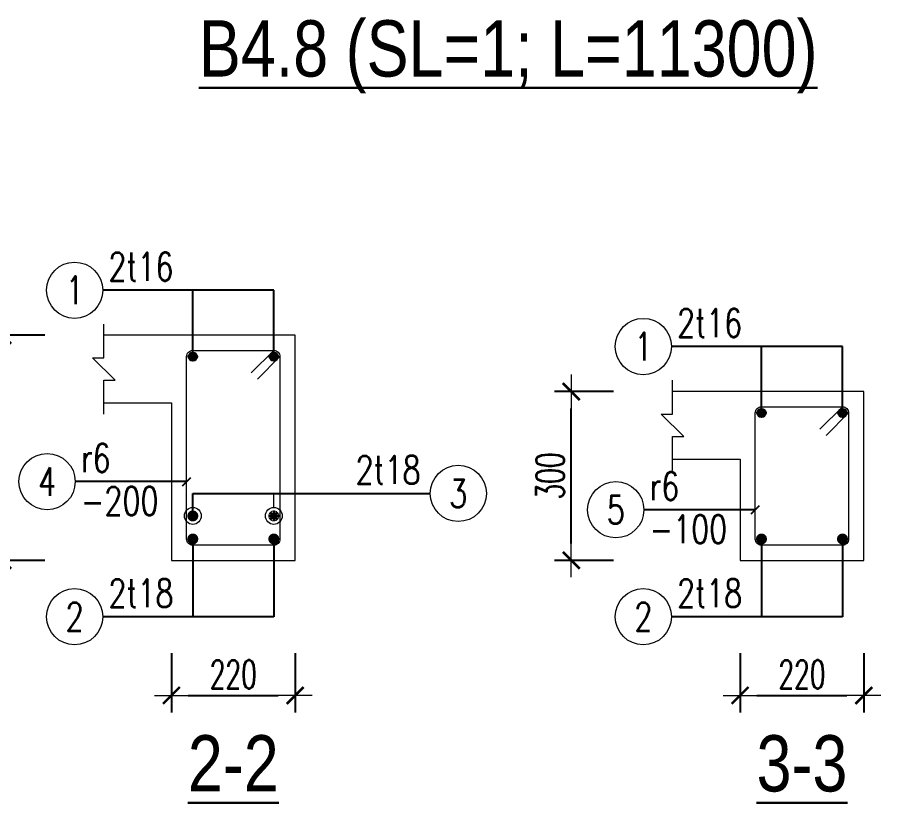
# Model space of a CAD drawing. Header units: millimetres. Extents: x -529861 to -223882, y -171969 to 61504.
# Drawn here: x -377964 to -374894, y -95928 to -93136 of the extents above; entities that cross this region are included whole.
import ezdxf
from ezdxf.enums import TextEntityAlignment as Align

# ---------------------------------------------------------------- set-up
doc = ezdxf.new("R2010")
doc.units = ezdxf.units.MM
doc.header["$LTSCALE"] = 5000
doc.layers.get('Defpoints').update_dxf_attribs({"color": 143})
for name, color, linetype, lineweight in [('kata_dim', 8, 'Continuous', 15), ('kata_net manh', 8, 'Continuous', 5), ('kata_net thay', 4, 'Continuous', 20), ('kata_text', 7, 'Continuous', 30), ('kata_thep chu', 1, 'Continuous', 35), ('kata_thep dai', 220, 'Continuous', 20)]:
    doc.layers.add(name, color=color, linetype=linetype, lineweight=lineweight)
doc.styles.add('kata_text', font='arial.ttf', dxfattribs={"width": 0.8})
doc.styles.add('vnsimpli', font='vnsimli.shx', dxfattribs={"width": 0.65})
doc.dimstyles.new('kata_dim_20', dxfattribs={"dimscale": 20, "dimtxt": 2.5, "dimasz": 1.5, "dimexe": 1.5, "dimexo": 2.5, "dimtad": 1, "dimdec": 0, "dimzin": 0, "dimdsep": 46, "dimtxsty": 'vnsimpli', "dimblk": 'kata_block_ArchTick', "dimcen": 0.09, "dimdle": 1.2, "dimclrd": 8, "dimclre": 8, "dimclrt": 3, "dimadec": 0, "dimazin": 0, "dimtfac": 1, "dimtdec": 0, "dimtix": 1, "dimtofl": 0, "dimtmove": 0, "dimatfit": 3, "dimfxl": 3.75, "dimfxlon": 1, "dimtolj": 1, "dimtzin": 0, "dimarcsym": 0})
doc.dimstyles.new('kata_dim_40', dxfattribs={"dimscale": 40, "dimtxt": 2.5, "dimasz": 1.5, "dimexe": 1.5, "dimexo": 2.5, "dimtad": 1, "dimdec": 0, "dimzin": 0, "dimdsep": 46, "dimtxsty": 'vnsimpli', "dimblk": 'kata_block_ArchTick', "dimcen": 0.09, "dimdle": 1.2, "dimclrd": 8, "dimclre": 8, "dimclrt": 3, "dimadec": 0, "dimazin": 0, "dimtfac": 1, "dimtdec": 0, "dimtix": 1, "dimtofl": 0, "dimtmove": 0, "dimatfit": 3, "dimfxl": 3.75, "dimfxlon": 1, "dimtolj": 1, "dimtzin": 0, "dimarcsym": 0})

# ---------------------------------------------------------------- blocks, each defined once
blk = doc.blocks.new('kata_block_TD')
at = {"color": 6, "linetype": 'ByBlock', "lineweight": -2, "style": 'kata_text', "width": 0.8}
blk.add_attdef('SECTDET2', text='', height=5, dxfattribs=at).set_placement((0, 7.971), align=Align.CENTER)
at = {"color": 0, "linetype": 'ByBlock', "lineweight": -2, "style": 'kata_text', "width": 0.8}
blk.add_attdef('SECTDET1', text='', height=5, dxfattribs=at).set_placement((0, 1.471), align=Align.CENTER)
blk = doc.blocks.new('kata_block_ArchTick')
at = {"color": 8}
blk.add_line((1, 0), (-1, 0), dxfattribs=at)
at = {"color": 8, "const_width": 0.15}
blk.add_lwpolyline([(-0.5, -0.5), (0.5, 0.5)], dxfattribs=at)
blk = doc.blocks.new('*D784')
at = {"layer": 'Defpoints', "color": 0, "linetype": 'ByBlock', "ltscale": 1500, "transparency": 16777216}
for p in [(-377415.6, -95066.3), (-376975.6, -95066.3), (-376975.6, -95546.3)]:
    blk.add_point(p, dxfattribs=at)
at = {"layer": 'kata_dim', "color": 8, "linetype": 'ByBlock', "lineweight": -2, "ltscale": 1500, "transparency": 16777216}
for p, q in [((-377415.6, -95396.3), (-377415.6, -95606.3)), ((-376975.6, -95396.3), (-376975.6, -95606.3)), ((-377355.6, -95546.3), (-377035.6, -95546.3))]:
    blk.add_line(p, q, dxfattribs=at)
at = {"layer": 'kata_dim', "color": 8, "linetype": 'ByBlock', "lineweight": -2, "ltscale": 1500, "transparency": 16777216, "xscale": 60, "yscale": 60, "zscale": 60, "rotation": 180}
blk.add_blockref('kata_block_ArchTick', (-377415.6, -95546.3), dxfattribs=at)
at = {"layer": 'kata_dim', "color": 8, "linetype": 'ByBlock', "lineweight": -2, "ltscale": 1500, "transparency": 16777216, "xscale": 60, "yscale": 60, "zscale": 60}
blk.add_blockref('kata_block_ArchTick', (-376975.6, -95546.3), dxfattribs=at)
at = {"layer": 'kata_dim', "color": 3, "linetype": 'ByBlock', "ltscale": 1500, "transparency": 16777216, "insert": (-377195.6, -95471.3), "char_height": 100, "attachment_point": 5, "style": 'vnsimpli'}
blk.add_mtext('\\A1;220', dxfattribs=at)
blk = doc.blocks.new('*D785')
at = {"layer": 'Defpoints', "color": 0, "linetype": 'ByBlock', "ltscale": 1500, "transparency": 16777216}
for p in [(-378015.6, -94266.3), (-377415.6, -94266.3), (-377415.6, -95066.3)]:
    blk.add_point(p, dxfattribs=at)
at = {"layer": 'kata_dim', "color": 8, "linetype": 'ByBlock', "lineweight": -2, "ltscale": 1500, "transparency": 16777216}
for p, q in [((-377865.6, -94266.3), (-378075.6, -94266.3)), ((-378015.6, -95006.3), (-378015.6, -94326.3)), ((-377865.6, -95066.3), (-378075.6, -95066.3))]:
    blk.add_line(p, q, dxfattribs=at)
at = {"layer": 'kata_dim', "color": 8, "linetype": 'ByBlock', "lineweight": -2, "ltscale": 1500, "transparency": 16777216, "xscale": 60, "yscale": 60, "zscale": 60}
for p, rotation in [((-378015.6, -94266.3), 90), ((-378015.6, -95066.3), 270)]:
    blk.add_blockref('kata_block_ArchTick', p, dxfattribs=dict(at, rotation=rotation))
at = {"layer": 'kata_dim', "color": 3, "linetype": 'ByBlock', "ltscale": 1500, "transparency": 16777216, "insert": (-378090.6, -94666.3), "char_height": 100, "attachment_point": 5, "rotation": 90, "style": 'vnsimpli'}
blk.add_mtext('\\A1;400', dxfattribs=at)
blk = doc.blocks.new('kata_block_THEP')
at = {"layer": 'kata_thep chu', "color": 0}
for p, q in [((-0.5, 0), (0.5, 0)), ((-0.354, 0.354), (0.354, -0.354)), ((0.354, 0.354), (-0.354, -0.354)), ((0, 0.5), (0, -0.5))]:
    blk.add_line(p, q, dxfattribs=at)
at = {"layer": 'kata_thep chu', "color": 0, "const_width": 0.0833}
blk.add_lwpolyline([(-0.5, 0, 1), (0.5, 0, 1), (-0.5, 0, 1)], format="xyb", dxfattribs=at)
blk = doc.blocks.new('*U68')
blk.add_circle((-2.5, 0), 2.5)
at = {"layer": 'kata_text', "color": 3, "style": 'vnsimpli', "width": 0.75}
blk.add_attdef('DK1', (0.5, 0.846), '', height=2.5, dxfattribs=at)
at = {"layer": 'kata_text', "color": 7, "style": 'vnsimpli', "width": 0.75}
blk.add_attdef('SH2', text='', height=2.5, dxfattribs=at).set_placement((-2.5, 0), align=Align.MIDDLE)
blk = doc.blocks.new('*U54')
blk.add_circle((2.5, 0), 2.5)
at = {"layer": 'kata_text', "color": 3, "style": 'vnsimpli', "width": 0.75}
blk.add_attdef('DK2', text='', height=2.5, dxfattribs=at).set_placement((-0.85, 0.846), align=Align.RIGHT)
at = {"layer": 'kata_text', "color": 7, "style": 'vnsimpli', "width": 0.75}
blk.add_attdef('SH3', text='', height=2.5, dxfattribs=at).set_placement((2.5, 0), align=Align.MIDDLE)
blk = doc.blocks.new('*U70')
blk.add_circle((-2.5, 0), 2.5)
at = {"layer": 'kata_text', "color": 3, "style": 'vnsimpli', "width": 0.75}
for tag, p in [('DK1', (0.5, 0.846)), ('KC1', (0.5, -2.973))]:
    blk.add_attdef(tag, p, '', height=2.5, dxfattribs=at)
at = {"layer": 'kata_text', "color": 7, "style": 'vnsimpli', "width": 0.75}
blk.add_attdef('SH2', text='', height=2.5, dxfattribs=at).set_placement((-2.5, 0), align=Align.MIDDLE)
blk = doc.blocks.new('*D786')
at = {"layer": 'Defpoints', "color": 0, "linetype": 'ByBlock', "ltscale": 1500, "transparency": 16777216}
for p in [(-375393.9, -95066.3), (-374953.9, -95066.3), (-374953.9, -95546.3)]:
    blk.add_point(p, dxfattribs=at)
at = {"layer": 'kata_dim', "color": 8, "linetype": 'ByBlock', "lineweight": -2, "ltscale": 1500, "transparency": 16777216}
for p, q in [((-375393.9, -95396.3), (-375393.9, -95606.3)), ((-374953.9, -95396.3), (-374953.9, -95606.3)), ((-375333.9, -95546.3), (-375013.9, -95546.3))]:
    blk.add_line(p, q, dxfattribs=at)
at = {"layer": 'kata_dim', "color": 8, "linetype": 'ByBlock', "lineweight": -2, "ltscale": 1500, "transparency": 16777216, "xscale": 60, "yscale": 60, "zscale": 60, "rotation": 180}
blk.add_blockref('kata_block_ArchTick', (-375393.9, -95546.3), dxfattribs=at)
at = {"layer": 'kata_dim', "color": 8, "linetype": 'ByBlock', "lineweight": -2, "ltscale": 1500, "transparency": 16777216, "xscale": 60, "yscale": 60, "zscale": 60}
blk.add_blockref('kata_block_ArchTick', (-374953.9, -95546.3), dxfattribs=at)
at = {"layer": 'kata_dim', "color": 3, "linetype": 'ByBlock', "ltscale": 1500, "transparency": 16777216, "insert": (-375173.9, -95471.3), "char_height": 100, "attachment_point": 5, "style": 'vnsimpli'}
blk.add_mtext('\\A1;220', dxfattribs=at)
blk = doc.blocks.new('*D787')
at = {"layer": 'Defpoints', "color": 0, "linetype": 'ByBlock', "ltscale": 1500, "transparency": 16777216}
for p in [(-375993.9, -94466.3), (-375393.9, -94466.3), (-375393.9, -95066.3)]:
    blk.add_point(p, dxfattribs=at)
at = {"layer": 'kata_dim', "color": 8, "linetype": 'ByBlock', "lineweight": -2, "ltscale": 1500, "transparency": 16777216}
for p, q in [((-375843.9, -94466.3), (-376053.9, -94466.3)), ((-375993.9, -95006.3), (-375993.9, -94526.3)), ((-375843.9, -95066.3), (-376053.9, -95066.3))]:
    blk.add_line(p, q, dxfattribs=at)
at = {"layer": 'kata_dim', "color": 8, "linetype": 'ByBlock', "lineweight": -2, "ltscale": 1500, "transparency": 16777216, "xscale": 60, "yscale": 60, "zscale": 60}
for p, rotation in [((-375993.9, -94466.3), 90), ((-375993.9, -95066.3), 270)]:
    blk.add_blockref('kata_block_ArchTick', p, dxfattribs=dict(at, rotation=rotation))
at = {"layer": 'kata_dim', "color": 3, "linetype": 'ByBlock', "ltscale": 1500, "transparency": 16777216, "insert": (-376068.9, -94766.3), "char_height": 100, "attachment_point": 5, "rotation": 90, "style": 'vnsimpli'}
blk.add_mtext('\\A1;300', dxfattribs=at)

msp = doc.modelspace()

# ---------------------------------------------------------------- linework, layer by layer
at = {"layer": 'kata_dim', "linetype": 'ByBlock', "ltscale": 1500}
for points in [[(-377655.58, -94546.34), (-377655.58, -94426.34), (-377615.58, -94426.34), (-377695.58, -94346.34), (-377655.58, -94346.34), (-377655.58, -94226.34)], [(-375633.86, -94746.34), (-375633.86, -94626.34), (-375593.86, -94626.34), (-375673.86, -94546.34), (-375633.86, -94546.34), (-375633.86, -94426.34)]]:
    msp.add_lwpolyline(points, dxfattribs=at)
at = {"layer": 'kata_net manh', "linetype": 'ByBlock', "ltscale": 1500}
msp.add_line((-377051.58, -94878.34), (-377051.58, -94828.34), dxfattribs=at)
for centre in [(-377339.58, -94908.34), (-377051.58, -94908.34)]:
    msp.add_circle(centre, 30, dxfattribs=at)
at = {"layer": 'kata_net thay', "linetype": 'ByBlock', "ltscale": 1500}
for points in [[(-377655.58, -94506.34), (-377415.58, -94506.34), (-377415.58, -95066.34), (-376975.58, -95066.34), (-376975.58, -94266.34), (-377415.58, -94266.34), (-377415.58, -94266.34), (-377655.58, -94266.34)], [(-375633.86, -94706.34), (-375393.86, -94706.34), (-375393.86, -95066.34), (-374953.86, -95066.34), (-374953.86, -94466.34), (-375393.86, -94466.34), (-375393.86, -94466.34), (-375633.86, -94466.34)]]:
    msp.add_lwpolyline(points, dxfattribs=at)
at = {"layer": 'kata_thep dai', "linetype": 'ByBlock', "ltscale": 1500}
for points in [[(-377131.58, -94400.34), (-377051.58, -94320.34, -0.4142136), (-377029.58, -94342.34), (-377029.58, -94990.34, -0.4142136), (-377051.58, -95012.34), (-377339.58, -95012.34, -0.4142136), (-377361.58, -94990.34), (-377361.58, -94342.34, -0.4142136), (-377339.58, -94320.34), (-377051.58, -94320.34, -0.4142136), (-377029.58, -94342.34), (-377109.58, -94422.34)], [(-375109.86, -94600.34), (-375029.86, -94520.34, -0.4142136), (-375007.86, -94542.34), (-375007.86, -94990.34, -0.4142136), (-375029.86, -95012.34), (-375317.86, -95012.34, -0.4142136), (-375339.86, -94990.34), (-375339.86, -94542.34, -0.4142136), (-375317.86, -94520.34), (-375029.86, -94520.34, -0.4142136), (-375007.86, -94542.34), (-375087.86, -94622.34)]]:
    msp.add_lwpolyline(points, format="xyb", dxfattribs=at)

# ---------------------------------------------------------------- block references
at = {"layer": 'kata_net manh', "linetype": 'ByBlock', "ltscale": 1500, "xscale": 40, "yscale": 40, "zscale": 40}
for name, p, values in [('*U68', (-377659.58, -94106.34), {'SH2': '1', 'DK1': '2t16'}), ('*U68', (-375637.86, -94306.34), {'SH2': '1', 'DK1': '2t16'}), ('*U70', (-377757.58, -94786.34), {'SH2': '4', 'DK1': 'r6', 'KC1': '-200'}), ('*U54', (-376495.58, -94828.34), {'SH3': '3', 'DK2': '2t18'}), ('*U70', (-375735.86, -94886.34), {'SH2': '5', 'DK1': 'r6', 'KC1': '-100'}), ('*U68', (-377659.58, -95266.34), {'SH2': '2', 'DK1': '2t18'}), ('*U68', (-375637.86, -95266.34), {'SH2': '2', 'DK1': '2t18'})]:
    msp.add_blockref(name, p, dxfattribs=at).add_auto_attribs(values)
at = {"layer": 'kata_text', "linetype": 'ByBlock', "ltscale": 1500}
ref = msp.add_blockref('kata_block_TD', (-376218.28, -93405.72), dxfattribs=dict(at, xscale=40, yscale=40, zscale=40))
ref.add_attrib('SECTDET1', '%%uB4.8 (SL=1; L=11300)', dxfattribs={"layer": '0', "color": 0, "linetype": 'ByBlock', "lineweight": -2, "height": 200, "style": 'kata_text', "width": 0.8}).set_placement((-376218.28, -93346.9), align=Align.CENTER)
ref = msp.add_blockref('kata_block_TD', (-377195.58, -95946.34), dxfattribs=dict(at, xscale=40, yscale=40, zscale=40))
ref.add_attrib('SECTDET1', '%%u2-2', dxfattribs={"layer": '0', "color": 0, "linetype": 'ByBlock', "lineweight": -2, "height": 200, "style": 'kata_text', "width": 0.8}).set_placement((-377195.58, -95887.51), align=Align.CENTER)
ref = msp.add_blockref('kata_block_TD', (-375173.86, -95946.34), dxfattribs=dict(at, xscale=40, yscale=40, zscale=40))
ref.add_attrib('SECTDET1', '%%u3-3', dxfattribs={"layer": '0', "color": 0, "linetype": 'ByBlock', "lineweight": -2, "height": 200, "style": 'kata_text', "width": 0.8}).set_placement((-375173.86, -95887.51), align=Align.CENTER)
at = {"layer": 'kata_thep chu', "linetype": 'ByBlock', "ltscale": 1500}
for p, xscale, yscale, zscale in [((-377339.58, -94342.34), 32, 32, 32), ((-377051.58, -94342.34), 32, 32, 32), ((-375317.86, -94542.34), 32, 32, 32), ((-375029.86, -94542.34), 32, 32, 32), ((-377339.58, -94908.34), 36, 36, 36), ((-377051.58, -94908.34), 36, 36, 36), ((-377339.58, -94990.34), 36, 36, 36), ((-377051.58, -94990.34), 36, 36, 36), ((-375317.86, -94990.34), 36, 36, 36), ((-375029.86, -94990.34), 36, 36, 36)]:
    msp.add_blockref('kata_block_THEP', p, dxfattribs=dict(at, xscale=xscale, yscale=yscale, zscale=zscale))

# ---------------------------------------------------------------- dimensions: what is measured, and where the dimension line sits
at = {"layer": 'kata_dim', "linetype": 'ByBlock', "ltscale": 1500}
for base, p1, p2, picture, middle in [((-378015.58, -94266.34), (-377415.58, -95066.34), (-377415.58, -94266.34), '*D785', (-378090.58, -94666.34)), ((-375993.86, -94466.34), (-375393.86, -95066.34), (-375393.86, -94466.34), '*D787', (-376068.86, -94766.34))]:
    dim = msp.add_linear_dim(base=base, p1=p1, p2=p2, angle=270, dimstyle='kata_dim_40', override={"dimlfac": 0.5}, dxfattribs=at)
    dim.commit()
    dim.dimension.update_dxf_attribs({"geometry": picture, "text_midpoint": middle})
for base, p1, p2, picture, middle in [((-376975.58, -95546.34), (-377415.58, -95066.34), (-376975.58, -95066.34), '*D784', (-377195.58, -95471.34)), ((-374953.86, -95546.34), (-375393.86, -95066.34), (-374953.86, -95066.34), '*D786', (-375173.86, -95471.34))]:
    dim = msp.add_linear_dim(base=base, p1=p1, p2=p2, dimstyle='kata_dim_40', override={"dimlfac": 0.5}, dxfattribs=at)
    dim.commit()
    dim.dimension.update_dxf_attribs({"geometry": picture, "text_midpoint": middle})

# ---------------------------------------------------------------- leaders
at = {"layer": 'kata_net manh', "linetype": 'ByBlock', "ltscale": 1500}
for points, override in [([(-377339.58, -94342.34), (-377339.58, -94106.34), (-377659.58, -94106.34)], {"dimldrblk": 'DotBlank'}), ([(-377051.58, -94342.34), (-377051.58, -94106.34), (-377659.58, -94106.34)], {"dimldrblk": 'DotBlank'}), ([(-375317.86, -94542.34), (-375317.86, -94306.34), (-375637.86, -94306.34)], {"dimldrblk": 'DotBlank'}), ([(-375029.86, -94542.34), (-375029.86, -94306.34), (-375637.86, -94306.34)], {"dimldrblk": 'DotBlank'}), ([(-377361.58, -94786.34), (-377757.58, -94786.34)], {"dimldrblk": 'Oblique'}), ([(-377339.58, -94908.34), (-377339.58, -94828.34), (-376495.58, -94828.34)], {"dimldrblk": 'DotBlank'}), ([(-375339.86, -94886.34), (-375735.86, -94886.34)], {"dimldrblk": 'Oblique'}), ([(-377339.58, -94990.34), (-377339.58, -95266.34), (-377659.58, -95266.34)], {"dimldrblk": 'DotBlank'}), ([(-377051.58, -94990.34), (-377051.58, -95266.34), (-377659.58, -95266.34)], {"dimldrblk": 'DotBlank'}), ([(-375317.86, -94990.34), (-375317.86, -95266.34), (-375637.86, -95266.34)], {"dimldrblk": 'DotBlank'}), ([(-375029.86, -94990.34), (-375029.86, -95266.34), (-375637.86, -95266.34)], {"dimldrblk": 'DotBlank'})]:
    msp.add_leader(points, dimstyle='kata_dim_20', override=override, dxfattribs=at)

doc.saveas('drawing.dxf')
